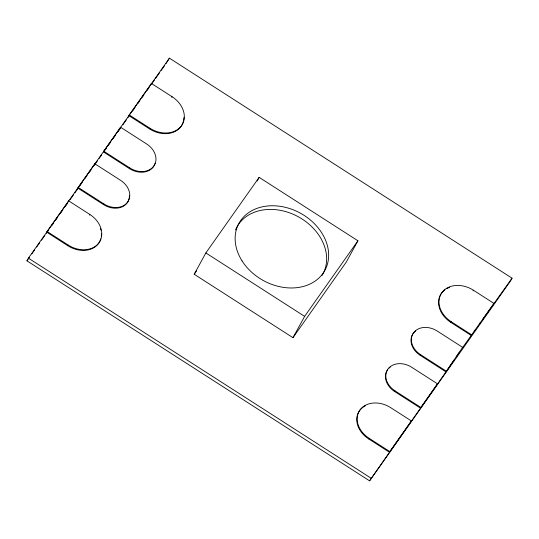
<?xml version="1.0" encoding="UTF-8"?>
<svg xmlns="http://www.w3.org/2000/svg" width="539" height="539" viewBox="0 0 539 539"><rect width="100%" height="100%" fill="white"/><g stroke="black" fill="none" stroke-linecap="round" stroke-linejoin="round"><path stroke-width="0.81" d="M26.95 260.822L28.405 258.161L169.428 58.165L512.05 278.178L510.595 280.839L369.572 480.835L26.95 260.822L29.375 257.386M47.095 231.507L68.237 245.083A23.817 18.69 28.7 0 0 99.048 242.624A23.817 18.69 28.7 0 0 89.838 214.461L68.689 200.879L47.095 231.507L46.731 232.174L67.874 245.75A23.817 18.69 28.7 0 0 100.8 238.885M68.325 201.546L68.689 200.879M78.182 187.417L103.906 203.931A18.366 14.418 28.7 0 0 127.669 202.031A18.366 14.418 28.7 0 0 120.561 180.309L94.837 163.795L78.182 187.417L77.818 188.084L103.542 204.598A18.366 14.418 28.7 0 0 129.4 195.468M94.473 164.462L94.837 163.795M103.724 151.196L129.771 167.919A18.616 14.614 28.7 0 0 153.851 165.999A18.616 14.614 28.7 0 0 146.648 143.98L120.601 127.251L103.724 151.196L103.36 151.863L129.407 168.586A18.616 14.614 28.7 0 0 155.138 163.223M120.237 127.918L120.601 127.251M129.259 114.975L149.842 128.188A24.491 19.222 28.7 0 0 181.522 125.654A24.491 19.222 28.7 0 0 172.049 96.697L151.466 83.484L129.259 114.975L128.895 115.642L149.471 128.855A24.491 19.222 28.7 0 0 183.961 117.428M151.102 84.145L151.466 83.484M169.428 58.165L166.032 63.575M67.874 245.75L68.237 245.083M89.467 215.122L89.838 214.461M103.542 204.598L103.906 203.931M149.471 128.855L149.842 128.188M129.407 168.586L129.771 167.919M171.685 97.364L172.049 96.697M194.195 274.25L205.858 252.946L259.151 177.358L357.93 240.785L346.267 262.089L292.967 337.677L194.195 274.25L196.614 270.814M257.143 181.03L259.151 177.358M292.967 337.677L304.629 316.373L357.93 240.785M411.318 420.898L389.353 452.187L368.71 438.935L369.074 438.268A23.817 18.69 28.7 0 1 359.863 410.105A23.817 18.69 28.7 0 1 390.667 407.639L411.318 420.898L410.947 421.559M437.466 383.808L420.447 408.097L394.656 391.536L395.02 390.869A18.366 14.418 28.7 0 1 387.912 369.148A18.366 14.418 28.7 0 1 411.675 367.248L437.466 383.808L437.102 384.475M454.364 359.607L445.982 371.876L420.191 355.316L420.555 354.649A18.366 14.418 28.7 0 1 413.453 332.927A18.366 14.418 28.7 0 1 437.217 331.027L462.644 347.359L462.28 348.026L493.96 303.41L473.451 290.238A24.491 19.222 28.7 0 0 441.764 292.771A24.491 19.222 28.7 0 0 451.244 321.736L471.591 334.8M471.227 335.467L450.873 322.403L451.244 321.736M473.087 290.905L473.451 290.238M369.572 480.835L445.982 371.876L462.644 347.359M493.596 304.077L493.96 303.41M456.223 356.885L459.484 352.115M31.794 253.95L34.705 249.826M36.645 247.078L39.549 242.954M41.49 240.205L44.878 235.395M46.334 233.333L48.274 230.584M51.663 225.774L53.604 223.018M55.544 220.269L57.478 217.52M60.388 213.397L62.807 209.961M65.232 206.525L67.658 203.088M70.077 199.652L73.472 194.842M74.928 192.78L78.317 187.97M79.772 185.908L82.191 182.472M85.101 178.348L87.042 175.599M89.461 172.163L90.916 170.102M94.312 165.291L97.7 160.481M99.156 158.419L101.575 154.983M104.485 150.859L106.426 148.11M108.359 145.362L110.3 142.613M113.21 138.489L115.629 135.053M118.054 131.617L120.48 128.181M122.899 124.745L126.294 119.934M127.743 117.873L129.683 115.124M132.594 111L135.013 107.564M137.923 103.434L139.864 100.685M142.283 97.249L143.738 95.187M147.127 90.377L149.067 87.628M151.978 83.505L154.397 80.068M155.367 78.694L159.733 72.509M161.181 70.447L164.577 65.637M474.145 331.377L475.115 330.009M479.494 323.865L480.465 322.504M482.412 319.775L486.784 313.631M487.761 312.27L512.05 278.178M420.555 354.649L446.346 371.209M205.858 252.946L304.629 316.373M395.02 390.869L420.811 407.43M369.074 438.268L389.717 451.52M28.405 258.161L371.034 478.174M368.71 438.935A23.817 18.69 28.7 0 1 359.493 410.765M359.985 410.118A23.817 18.69 28.7 0 1 365.482 405.712M420.191 355.316A18.366 14.418 28.7 0 1 415.771 330.879M450.873 322.403A24.491 19.222 28.7 0 1 444.978 289.814M446.878 288.601A24.491 19.222 28.7 0 1 449.708 287.334M394.656 391.536A18.366 14.418 28.7 0 1 387.548 369.815M389.043 368.09A18.366 14.418 28.7 0 1 390.229 367.093M100.456 228.698A23.817 18.69 28.7 0 1 100.881 230.187M101.399 233.913A23.817 18.69 28.7 0 1 101.292 236.453M235.503 229.971A48.988 38.444 28.7 0 1 238.737 224.089M239.188 223.469A48.988 38.444 28.7 0 1 301.618 218.713A48.988 38.444 28.7 0 1 321.972 275.557M242.085 260.923A48.988 38.444 28.7 0 0 323.05 273.293A48.988 38.444 28.7 0 0 280.549 206.376A48.988 38.444 28.7 0 0 242.085 260.923"/></g></svg>
